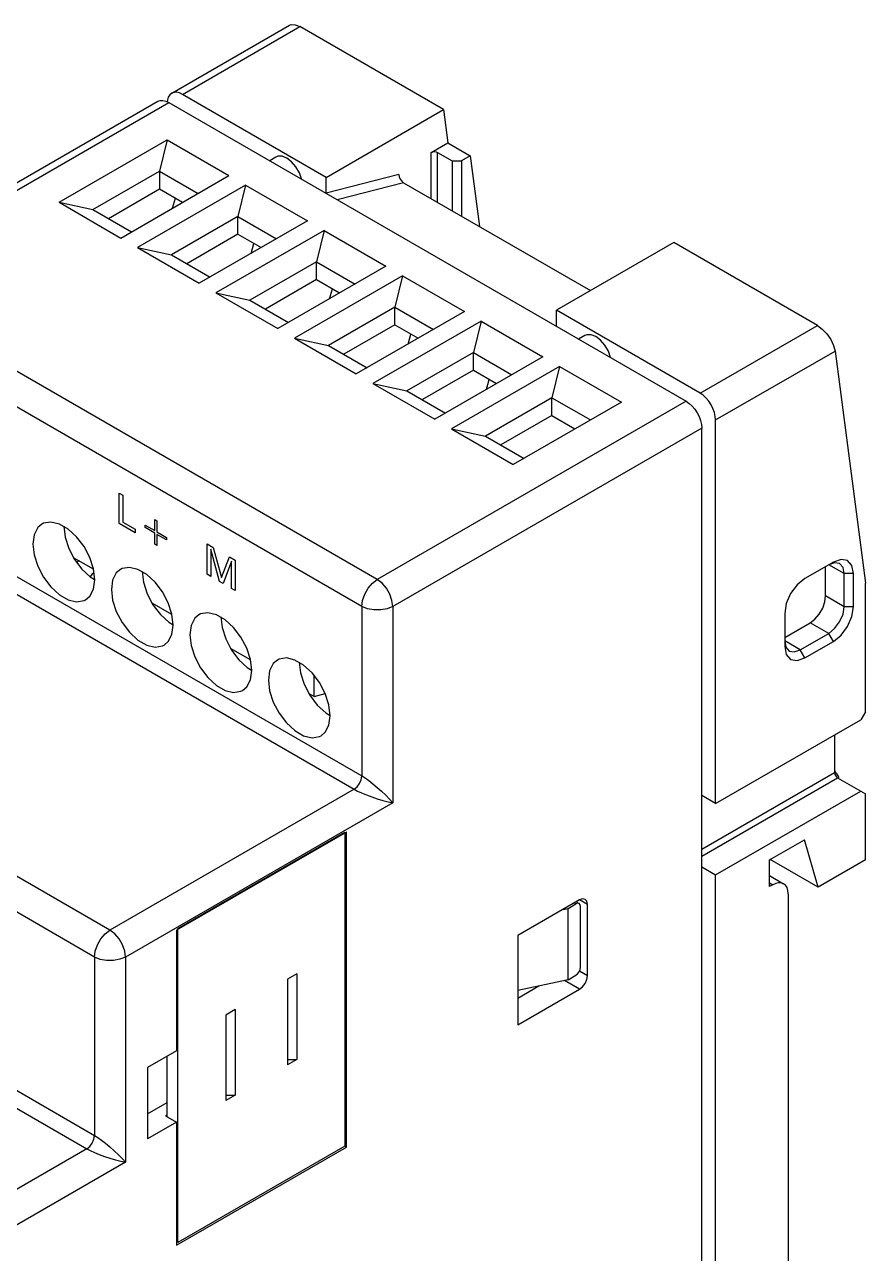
# Model space of a CAD drawing. Extents: x 0 to 420, y 0 to 297.
# Drawn here: x 185.5 to 223.9, y 154.9 to 211.1 of the extents above; entities that cross this region are included whole.
import ezdxf

# ---------------------------------------------------------------- set-up
doc = ezdxf.new("R2010")
doc.units = 0
doc.header["$LTSCALE"] = 23.1
doc.layers.get('0').update_dxf_attribs({"linetype": 'CONTINUOUS'})
doc.layers.add('40000_ISO', color=7, linetype='CONTINUOUS')

msp = doc.modelspace()

# ---------------------------------------------------------------- linework, layer by layer
at = {"color": 7, "linetype": 'CONTINUOUS'}
msp.add_line((192.479, 155.393), (192.408, 155.433), dxfattribs=at)
at = {"layer": '40000_ISO', "color": 7, "linetype": 'CONTINUOUS'}
for p, q in [((192.191, 207.983), (197.589, 211.1)), ((192.691, 207.934), (198.059, 211.033)), ((197.588, 211.099), (197.664, 211.129)), ((197.664, 211.129), (197.846, 211.122)), ((197.846, 211.122), (198.059, 211.033)), ((204.635, 207.237), (198.059, 211.033)), ((177.412, 199.451), (191.554, 207.616)), ((177.912, 199.402), (192.054, 207.566)), ((191.554, 207.616), (191.661, 207.656)), ((191.661, 207.656), (191.784, 207.661)), ((191.784, 207.661), (191.916, 207.63)), ((191.916, 207.63), (192.054, 207.566)), ((191.997, 207.677), (191.99, 207.596)), ((192.037, 207.807), (191.997, 207.677)), ((192.103, 207.91), (192.037, 207.807)), ((192.054, 207.566), (215.742, 193.89)), ((192.191, 207.983), (192.103, 207.91)), ((192.298, 208.023), (192.191, 207.983)), ((192.42, 208.028), (192.298, 208.023)), ((192.553, 207.998), (192.42, 208.028)), ((192.691, 207.934), (192.553, 207.998)), ((199.267, 204.137), (192.691, 207.934)), ((199.267, 204.137), (204.635, 207.237)), ((204.635, 207.237), (204.834, 205.718)), ((187.034, 202.994), (191.984, 205.852)), ((191.984, 205.852), (191.63, 204.423)), ((191.984, 205.852), (194.812, 204.219)), ((204.075, 205.28), (204.834, 205.718)), ((204.075, 205.28), (204.14, 205.305)), ((204.075, 203.157), (204.075, 205.28)), ((204.14, 205.305), (204.217, 205.314)), ((204.217, 205.314), (204.293, 205.305)), ((204.293, 205.305), (204.358, 205.28)), ((204.358, 202.994), (204.358, 205.28)), ((204.358, 205.28), (205.03, 204.892)), ((204.834, 205.718), (205.859, 205.126)), ((196.964, 205.064), (196.676, 204.898)), ((197.048, 205.099), (196.964, 205.064)), ((197.245, 205.101), (197.048, 205.099)), ((197.464, 205.015), (197.245, 205.101)), ((197.682, 204.849), (197.464, 205.015)), ((197.879, 204.619), (197.682, 204.849)), ((205.03, 204.892), (205.03, 202.606)), ((205.03, 204.892), (205.454, 204.892)), ((205.859, 205.126), (205.454, 204.892)), ((205.454, 204.892), (205.454, 202.361)), ((205.859, 205.126), (206.284, 201.882)), ((188.589, 202.668), (191.63, 204.423)), ((189.862, 201.361), (194.812, 204.219)), ((191.63, 204.423), (191.63, 203.606)), ((191.63, 204.423), (193.398, 203.402)), ((198.036, 204.348), (197.879, 204.619)), ((198.136, 204.063), (198.036, 204.348)), ((202.59, 204.269), (199.267, 203.412)), ((202.59, 204.269), (202.607, 204.161)), ((202.607, 204.161), (202.653, 204.052)), ((189.297, 202.259), (191.63, 203.606)), ((195.576, 203.778), (190.626, 200.92)), ((191.63, 203.606), (192.691, 202.994)), ((195.576, 203.778), (195.222, 202.349)), ((195.576, 203.778), (198.404, 202.145)), ((198.137, 204.055), (198.136, 204.063)), ((199.267, 203.412), (199.267, 204.137)), ((202.802, 203.892), (199.772, 203.111)), ((202.653, 204.052), (202.722, 203.957)), ((202.722, 203.957), (202.802, 203.892)), ((202.802, 203.892), (211.358, 198.953)), ((192.234, 202.731), (192.361, 203.184)), ((187.034, 202.994), (189.862, 201.361)), ((187.034, 202.994), (188.589, 202.668)), ((188.589, 202.668), (190.357, 201.647)), ((195.222, 202.349), (192.182, 200.594)), ((198.404, 202.145), (193.454, 199.287)), ((195.222, 201.533), (195.222, 202.349)), ((195.222, 202.349), (196.99, 201.329)), ((195.222, 201.533), (192.889, 200.185)), ((199.168, 201.704), (194.218, 198.846)), ((195.222, 201.533), (196.283, 200.92)), ((199.168, 201.704), (198.814, 200.275)), ((199.168, 201.704), (201.996, 200.071)), ((190.626, 200.92), (193.454, 199.287)), ((190.626, 200.92), (192.182, 200.594)), ((195.826, 200.657), (195.953, 201.11)), ((215.171, 201.154), (209.803, 198.054)), ((221.747, 197.357), (215.171, 201.154)), ((192.182, 200.594), (193.949, 199.573)), ((198.814, 200.275), (195.774, 198.52)), ((198.814, 199.459), (198.814, 200.275)), ((198.814, 200.275), (200.582, 199.255)), ((201.996, 200.071), (197.047, 197.213)), ((201.6, 185.726), (177.912, 199.402)), ((198.814, 199.459), (196.481, 198.112)), ((202.76, 199.63), (197.81, 196.773)), ((198.814, 199.459), (199.875, 198.846)), ((202.76, 199.63), (202.406, 198.201)), ((202.76, 199.63), (205.588, 197.997)), ((194.218, 198.846), (197.047, 197.213)), ((194.218, 198.846), (195.774, 198.52)), ((195.774, 198.52), (197.541, 197.499)), ((199.418, 198.583), (199.546, 199.037)), ((200.893, 184.501), (177.205, 198.177)), ((202.406, 198.201), (199.366, 196.446)), ((205.588, 197.997), (200.639, 195.14)), ((202.406, 197.385), (202.406, 198.201)), ((202.406, 198.201), (204.174, 197.181)), ((209.803, 197.329), (209.803, 198.054)), ((216.379, 194.258), (209.803, 198.054)), ((206.352, 197.556), (201.402, 194.699)), ((206.352, 197.556), (205.999, 196.128)), ((206.352, 197.556), (209.181, 195.923)), ((202.406, 197.385), (200.073, 196.038)), ((202.406, 197.385), (203.467, 196.773)), ((203.01, 196.509), (203.138, 196.963)), ((211.106, 196.9), (210.818, 196.733)), ((211.19, 196.934), (211.106, 196.899)), ((211.387, 196.936), (211.19, 196.934)), ((211.606, 196.85), (211.387, 196.936)), ((211.824, 196.684), (211.606, 196.85)), ((216.379, 194.258), (221.747, 197.357)), ((221.747, 197.357), (221.969, 197.195)), ((221.969, 197.195), (222.18, 196.974)), ((222.18, 196.974), (222.359, 196.716)), ((197.81, 196.773), (199.366, 196.446)), ((197.81, 196.773), (200.639, 195.14)), ((199.366, 196.446), (201.134, 195.425)), ((212.022, 196.454), (211.824, 196.684)), ((212.178, 196.183), (212.022, 196.454)), ((222.359, 196.716), (222.488, 196.446)), ((222.488, 196.446), (222.554, 196.19)), ((205.999, 196.128), (202.958, 194.372)), ((209.181, 195.923), (204.231, 193.066)), ((205.999, 195.311), (205.999, 196.128)), ((205.999, 196.128), (207.766, 195.107)), ((212.278, 195.898), (212.178, 196.183)), ((212.279, 195.89), (212.278, 195.898)), ((217.086, 193.033), (222.554, 196.19)), ((222.554, 196.19), (223.945, 185.562)), ((205.999, 195.311), (203.665, 193.964)), ((209.944, 195.483), (204.994, 192.625)), ((205.999, 195.311), (207.059, 194.699)), ((209.944, 195.483), (209.591, 194.054)), ((209.944, 195.483), (212.773, 193.85)), ((201.402, 194.699), (202.958, 194.372)), ((201.402, 194.699), (204.231, 193.066)), ((206.603, 194.435), (206.73, 194.889)), ((202.958, 194.372), (204.726, 193.351)), ((209.591, 194.054), (206.55, 192.298)), ((209.591, 193.237), (209.591, 194.054)), ((209.591, 194.054), (211.358, 193.033)), ((216.517, 194.162), (216.379, 194.258)), ((216.649, 194.039), (216.517, 194.162)), ((216.772, 193.893), (216.649, 194.039)), ((215.742, 193.89), (201.6, 185.726)), ((212.773, 193.85), (207.823, 190.992)), ((215.742, 193.89), (215.88, 193.795)), ((215.88, 193.795), (216.013, 193.672)), ((216.013, 193.672), (216.135, 193.526)), ((216.135, 193.526), (216.242, 193.363)), ((216.879, 193.73), (216.772, 193.893)), ((216.967, 193.556), (216.879, 193.73)), ((217.032, 193.377), (216.967, 193.556)), ((209.591, 193.237), (207.257, 191.89)), ((209.591, 193.237), (210.651, 192.625)), ((216.242, 193.363), (216.33, 193.188)), ((216.33, 193.188), (216.396, 193.009)), ((216.396, 193.009), (216.436, 192.833)), ((217.072, 193.2), (217.032, 193.377)), ((217.086, 193.033), (217.072, 193.2)), ((217.086, 175.478), (217.086, 193.033)), ((216.45, 192.666), (202.308, 184.501)), ((204.994, 192.625), (206.55, 192.298)), ((204.994, 192.625), (207.823, 190.992)), ((216.436, 192.833), (216.45, 192.666)), ((216.45, 120.813), (216.45, 192.666)), ((206.55, 192.298), (208.318, 191.278)), ((177.205, 190.42), (200.893, 176.744)), ((176.852, 189.808), (200.54, 176.132)), ((189.792, 188.297), (189.792, 189.685)), ((189.792, 189.685), (189.956, 189.59)), ((189.956, 189.59), (189.956, 188.36)), ((191.414, 187.975), (191.414, 188.479)), ((191.414, 188.479), (191.516, 188.42)), ((191.516, 188.42), (191.516, 187.916)), ((186.063, 188.107), (185.896, 187.781)), ((186.254, 188.27), (186.063, 188.107)), ((186.327, 188.307), (186.254, 188.27)), ((186.666, 188.362), (186.327, 188.307)), ((187.052, 188.27), (186.666, 188.362)), ((187.454, 188.038), (187.052, 188.27)), ((187.253, 188.171), (187.31, 187.678)), ((187.841, 187.684), (187.454, 188.038)), ((190.523, 187.875), (189.792, 188.297)), ((189.956, 188.36), (190.523, 188.032)), ((190.523, 188.032), (190.523, 187.875)), ((190.977, 188.109), (190.977, 188.227)), ((190.977, 188.227), (191.414, 187.975)), ((191.414, 187.857), (190.977, 188.109)), ((191.414, 187.352), (191.414, 187.857)), ((191.516, 187.916), (191.953, 187.663)), ((185.896, 187.781), (185.839, 187.354)), ((185.839, 187.354), (185.896, 186.861)), ((187.31, 187.678), (187.478, 187.158)), ((188.179, 187.237), (187.841, 187.684)), ((191.516, 187.293), (191.414, 187.352)), ((191.516, 187.798), (191.516, 187.293)), ((191.953, 187.545), (191.516, 187.798)), ((191.953, 187.663), (191.953, 187.545)), ((193.822, 185.97), (193.822, 187.358)), ((193.822, 187.358), (194.089, 187.204)), ((185.896, 186.861), (186.063, 186.342)), ((187.478, 187.158), (187.741, 186.655)), ((188.611, 186.203), (187.704, 186.727)), ((188.443, 186.734), (188.179, 187.237)), ((188.61, 186.214), (188.443, 186.734)), ((193.987, 187.118), (193.987, 185.875)), ((194.383, 185.647), (193.987, 187.118)), ((194.089, 187.204), (194.466, 185.825)), ((194.466, 185.825), (194.832, 186.776)), ((194.832, 186.776), (195.098, 186.622)), ((186.063, 186.342), (186.327, 185.838)), ((187.741, 186.655), (188.08, 186.208)), ((187.953, 186.583), (187.844, 186.519)), ((188.08, 186.208), (188.466, 185.854)), ((188.667, 185.721), (188.61, 186.214)), ((189.846, 186.196), (189.656, 186.034)), ((189.919, 186.233), (189.846, 186.196)), ((190.258, 186.289), (189.919, 186.233)), ((190.644, 186.196), (190.258, 186.289)), ((191.047, 185.964), (190.644, 186.196)), ((194.934, 186.573), (194.548, 185.551)), ((194.934, 185.329), (194.934, 186.573)), ((195.098, 186.622), (195.098, 185.234)), ((222.478, 186.532), (221.169, 185.776)), ((222.124, 184.98), (222.124, 186.328)), ((222.973, 186.001), (222.265, 186.409)), ((222.536, 186.503), (222.265, 186.409)), ((222.829, 186.654), (222.478, 186.532)), ((222.765, 186.459), (222.536, 186.503)), ((222.919, 186.282), (222.765, 186.459)), ((223.128, 186.596), (222.829, 186.654)), ((222.973, 186.001), (222.919, 186.282)), ((223.327, 186.367), (223.128, 186.596)), ((223.397, 186.001), (223.327, 186.367)), ((186.327, 185.838), (186.666, 185.392)), ((188.535, 185.957), (188.462, 185.858)), ((188.466, 185.854), (188.665, 185.739)), ((188.633, 186.036), (188.535, 185.957)), ((188.61, 185.294), (188.667, 185.721)), ((189.488, 185.707), (189.431, 185.28)), ((189.656, 186.034), (189.488, 185.707)), ((190.845, 186.097), (190.903, 185.604)), ((190.903, 185.604), (191.07, 185.084)), ((191.433, 185.61), (191.047, 185.964)), ((191.771, 185.163), (191.433, 185.61)), ((193.987, 185.875), (193.822, 185.97)), ((194.548, 185.551), (194.383, 185.647)), ((201.384, 185.562), (201.6, 185.726)), ((201.819, 185.559), (201.6, 185.726)), ((221.169, 185.776), (220.818, 185.492)), ((222.973, 184.49), (222.973, 186.001)), ((223.397, 186.001), (222.973, 186.001)), ((223.397, 184.49), (223.397, 186.001)), ((186.666, 185.392), (187.052, 185.038)), ((187.052, 185.038), (187.454, 184.805)), ((188.443, 184.968), (188.61, 185.294)), ((189.431, 185.28), (189.488, 184.787)), ((191.07, 185.084), (191.333, 184.581)), ((192.035, 184.66), (191.771, 185.163)), ((195.098, 185.234), (194.934, 185.329)), ((200.928, 184.774), (201.029, 185.061)), ((201.029, 185.061), (201.186, 185.332)), ((201.186, 185.332), (201.384, 185.562)), ((202.016, 185.33), (201.819, 185.559)), ((202.172, 185.059), (202.016, 185.33)), ((202.273, 184.773), (202.172, 185.059)), ((220.519, 185.09), (220.32, 184.631)), ((220.818, 185.492), (220.519, 185.09)), ((223.945, 179.683), (223.945, 185.562)), ((187.454, 184.805), (187.841, 184.713)), ((187.841, 184.713), (188.179, 184.769)), ((188.179, 184.769), (188.253, 184.806)), ((188.253, 184.806), (188.443, 184.968)), ((189.488, 184.787), (189.656, 184.268)), ((192.204, 184.129), (191.296, 184.653)), ((191.333, 184.581), (191.672, 184.134)), ((192.202, 184.141), (192.035, 184.66)), ((200.893, 184.501), (200.928, 184.774)), ((200.893, 184.501), (200.893, 176.744)), ((201.147, 184.394), (200.893, 184.501)), ((202.308, 184.501), (202.057, 184.395)), ((202.308, 184.501), (202.273, 184.773)), ((202.308, 184.501), (202.308, 175.519)), ((220.32, 184.631), (220.25, 184.184)), ((221.989, 184.422), (222.089, 184.708)), ((222.089, 184.708), (222.124, 184.98)), ((222.973, 184.49), (222.124, 184.98)), ((222.919, 184.147), (222.973, 184.49)), ((223.397, 184.49), (222.973, 184.49)), ((223.327, 184.044), (223.397, 184.49)), ((189.656, 184.268), (189.919, 183.764)), ((191.672, 184.134), (192.058, 183.78)), ((192.259, 183.647), (192.202, 184.141)), ((193.248, 183.96), (193.08, 183.634)), ((193.438, 184.122), (193.248, 183.96)), ((193.511, 184.159), (193.438, 184.122)), ((193.85, 184.215), (193.511, 184.159)), ((194.236, 184.123), (193.85, 184.215)), ((194.639, 183.89), (194.236, 184.123)), ((194.437, 184.023), (194.495, 183.53)), ((201.446, 184.339), (201.147, 184.394)), ((201.759, 184.339), (201.446, 184.339)), ((202.057, 184.395), (201.759, 184.339)), ((220.25, 184.184), (220.25, 182.674)), ((221.417, 183.756), (221.635, 183.922)), ((221.635, 183.922), (221.833, 184.151)), ((221.833, 184.151), (221.989, 184.422)), ((222.765, 183.793), (222.919, 184.147)), ((223.128, 183.584), (223.327, 184.044)), ((189.367, 169.681), (165.679, 183.357)), ((189.919, 183.764), (190.258, 183.318)), ((192.058, 183.78), (192.257, 183.665)), ((192.202, 183.22), (192.259, 183.647)), ((193.08, 183.634), (193.023, 183.207)), ((194.495, 183.53), (194.662, 183.011)), ((195.025, 183.536), (194.639, 183.89)), ((195.363, 183.089), (195.025, 183.536)), ((220.25, 183.082), (221.417, 183.756)), ((222.265, 183.266), (221.417, 183.756)), ((222.265, 183.266), (222.536, 183.484)), ((222.536, 183.484), (222.765, 183.793)), ((222.829, 183.182), (223.128, 183.584)), ((190.258, 183.318), (190.644, 182.964)), ((190.644, 182.964), (191.047, 182.731)), ((191.845, 182.732), (192.035, 182.894)), ((192.035, 182.894), (192.202, 183.22)), ((193.023, 183.207), (193.08, 182.713)), ((194.662, 183.011), (194.925, 182.507)), ((195.627, 182.586), (195.363, 183.089)), ((220.25, 182.919), (220.304, 182.637)), ((220.957, 182.51), (220.25, 182.919)), ((220.957, 182.51), (222.265, 183.266)), ((221.169, 182.143), (222.478, 182.898)), ((222.478, 182.898), (222.265, 183.266)), ((222.478, 182.898), (222.829, 183.182)), ((191.047, 182.731), (191.433, 182.639)), ((191.433, 182.639), (191.771, 182.695)), ((191.771, 182.695), (191.845, 182.732)), ((193.08, 182.713), (193.248, 182.194)), ((195.796, 182.055), (194.888, 182.579)), ((194.925, 182.507), (195.264, 182.06)), ((195.794, 182.067), (195.627, 182.586)), ((220.25, 182.674), (220.32, 182.308)), ((220.304, 182.637), (220.457, 182.461)), ((220.32, 182.308), (220.519, 182.079)), ((220.457, 182.461), (220.687, 182.416)), ((220.687, 182.416), (220.957, 182.51)), ((221.169, 182.143), (220.957, 182.51)), ((188.66, 168.457), (164.972, 182.133)), ((193.248, 182.194), (193.511, 181.691)), ((193.511, 181.691), (193.85, 181.244)), ((195.264, 182.06), (195.65, 181.706)), ((195.65, 181.706), (195.85, 181.591)), ((195.852, 181.574), (195.794, 182.067)), ((196.84, 181.886), (196.673, 181.56)), ((197.03, 182.048), (196.84, 181.886)), ((197.103, 182.085), (197.03, 182.048)), ((197.442, 182.141), (197.103, 182.085)), ((197.828, 182.049), (197.442, 182.141)), ((198.231, 181.816), (197.828, 182.049)), ((198.029, 181.949), (198.087, 181.456)), ((198.617, 181.462), (198.231, 181.816)), ((220.519, 182.079), (220.818, 182.021)), ((220.818, 182.021), (221.169, 182.143)), ((193.85, 181.244), (194.236, 180.89)), ((195.627, 180.82), (195.794, 181.147)), ((195.794, 181.147), (195.852, 181.574)), ((196.673, 181.56), (196.615, 181.133)), ((196.615, 181.133), (196.673, 180.64)), ((198.087, 181.456), (198.254, 180.937)), ((198.956, 181.016), (198.617, 181.462)), ((198.708, 180.373), (198.708, 181.342)), ((194.236, 180.89), (194.639, 180.657)), ((194.639, 180.657), (195.025, 180.565)), ((195.025, 180.565), (195.363, 180.621)), ((195.363, 180.621), (195.437, 180.658)), ((195.437, 180.658), (195.627, 180.82)), ((196.673, 180.64), (196.84, 180.12)), ((198.254, 180.937), (198.518, 180.433)), ((199.219, 180.512), (198.956, 181.016)), ((196.84, 180.12), (197.103, 179.617)), ((198.708, 180.373), (198.48, 180.505)), ((198.518, 180.433), (198.856, 179.986)), ((198.708, 180.373), (199.22, 180.51)), ((198.856, 179.986), (199.242, 179.632)), ((199.386, 179.993), (199.219, 180.512)), ((199.444, 179.5), (199.386, 179.993)), ((197.103, 179.617), (197.442, 179.17)), ((199.242, 179.632), (199.442, 179.517)), ((199.386, 179.073), (199.444, 179.5)), ((223.945, 179.683), (223.733, 179.316)), ((197.442, 179.17), (197.828, 178.816)), ((199.219, 178.746), (199.386, 179.073)), ((217.086, 175.478), (223.733, 179.316)), ((197.828, 178.816), (198.231, 178.584)), ((198.231, 178.584), (198.617, 178.492)), ((198.617, 178.492), (198.956, 178.547)), ((198.956, 178.547), (199.029, 178.584)), ((199.029, 178.584), (199.219, 178.746)), ((222.531, 178.622), (222.531, 176.907)), ((200.866, 176.572), (200.893, 176.744)), ((200.893, 176.744), (201.04, 176.652)), ((201.04, 176.652), (201.212, 176.53)), ((216.45, 173.396), (222.531, 176.907)), ((216.45, 173.07), (222.672, 176.662)), ((222.531, 176.907), (222.55, 176.814)), ((222.563, 176.947), (222.539, 177.028)), ((222.55, 176.814), (222.601, 176.725)), ((222.601, 176.866), (222.563, 176.947)), ((222.601, 176.866), (222.726, 176.675)), ((222.601, 176.725), (222.672, 176.662)), ((222.672, 176.662), (223.945, 175.927)), ((200.54, 176.132), (189.367, 169.681)), ((200.54, 176.132), (200.675, 176.241)), ((200.54, 176.132), (200.692, 176.051)), ((200.675, 176.241), (200.79, 176.396)), ((200.692, 176.051), (200.884, 175.963)), ((200.79, 176.396), (200.866, 176.572)), ((201.212, 176.53), (201.401, 176.383)), ((201.401, 176.383), (201.597, 176.219)), ((201.597, 176.219), (201.794, 176.043)), ((201.794, 176.043), (201.986, 175.86)), ((217.086, 172.212), (223.733, 176.05)), ((202.308, 175.519), (190.075, 168.457)), ((200.884, 175.963), (201.106, 175.872)), ((201.106, 175.872), (201.347, 175.784)), ((201.347, 175.784), (201.597, 175.702)), ((201.597, 175.702), (201.852, 175.627)), ((201.852, 175.627), (202.101, 175.564)), ((201.986, 175.86), (202.166, 175.676)), ((202.101, 175.564), (202.308, 175.519)), ((202.166, 175.676), (202.308, 175.519)), ((217.086, 175.478), (216.45, 175.846)), ((223.945, 172.906), (223.945, 175.927)), ((200.186, 174.172), (192.408, 169.681)), ((192.479, 169.763), (200.115, 174.172)), ((200.115, 174.172), (200.115, 159.802)), ((200.186, 159.761), (200.186, 174.172)), ((219.561, 172.906), (221.152, 173.825)), ((221.78, 171.657), (221.152, 173.825)), ((219.561, 171.682), (219.561, 172.906)), ((221.78, 171.657), (219.588, 172.922)), ((223.945, 172.906), (221.78, 171.657)), ((216.45, 172.58), (217.086, 172.212)), ((217.086, 141.185), (217.086, 172.212)), ((219.561, 172.183), (220.202, 171.813)), ((219.561, 171.845), (219.702, 171.763)), ((219.702, 171.763), (219.561, 171.682)), ((219.84, 171.827), (219.702, 171.763)), ((219.973, 171.857), (219.84, 171.827)), ((220.095, 171.852), (219.973, 171.857)), ((220.202, 171.813), (220.095, 171.852)), ((220.29, 171.74), (220.202, 171.813)), ((220.356, 171.636), (220.29, 171.74)), ((220.396, 171.506), (220.356, 171.636)), ((210.863, 171.069), (208.035, 169.436)), ((210.784, 170.931), (210.704, 170.977)), ((210.999, 171.116), (210.863, 171.069)), ((211.217, 170.865), (210.863, 171.069)), ((211.113, 171.094), (210.999, 171.116)), ((211.19, 171.006), (211.113, 171.094)), ((211.217, 170.865), (211.19, 171.006)), ((220.409, 171.355), (220.396, 171.506)), ((220.409, 171.355), (220.409, 145.553)), ((210.11, 170.634), (210.333, 170.681)), ((210.333, 170.681), (210.687, 170.886)), ((210.333, 167.415), (210.333, 170.681)), ((210.687, 170.886), (210.616, 170.926)), ((210.768, 170.914), (210.687, 170.886)), ((210.837, 170.9), (210.768, 170.914)), ((210.883, 170.847), (210.837, 170.9)), ((210.899, 170.763), (210.883, 170.847)), ((210.899, 167.987), (210.899, 170.763)), ((211.217, 167.599), (211.217, 170.865)), ((188.796, 169.016), (188.953, 169.288)), ((188.953, 169.288), (189.151, 169.517)), ((189.151, 169.517), (189.367, 169.681)), ((189.586, 169.515), (189.367, 169.681)), ((189.783, 169.285), (189.586, 169.515)), ((189.94, 169.015), (189.783, 169.285)), ((192.408, 169.681), (192.408, 164.17)), ((192.479, 155.393), (192.479, 169.763)), ((208.035, 169.436), (208.035, 165.354)), ((188.66, 168.457), (188.695, 168.73)), ((188.695, 168.73), (188.796, 169.016)), ((190.04, 168.729), (189.94, 169.015)), ((190.075, 168.457), (190.04, 168.729)), ((188.66, 168.457), (188.66, 160.292)), ((188.914, 168.35), (188.66, 168.457)), ((189.213, 168.294), (188.914, 168.35)), ((189.527, 168.295), (189.213, 168.294)), ((189.824, 168.351), (189.527, 168.295)), ((190.075, 168.457), (189.824, 168.351)), ((190.075, 168.457), (190.075, 159.067)), ((197.923, 167.681), (197.499, 167.436)), ((197.923, 167.681), (197.923, 163.762)), ((210.333, 167.415), (210.687, 167.62)), ((210.687, 167.62), (210.768, 167.685)), ((210.768, 167.685), (210.837, 167.778)), ((210.837, 167.778), (210.883, 167.884)), ((211.217, 167.599), (210.851, 167.811)), ((210.883, 167.884), (210.899, 167.987)), ((211.19, 167.427), (211.217, 167.599)), ((197.499, 167.436), (197.499, 163.517)), ((210.333, 167.415), (208.035, 166.93)), ((208.035, 166.578), (208.995, 167.133)), ((210.863, 166.987), (210.178, 167.383)), ((210.863, 166.987), (210.999, 167.096)), ((210.999, 167.096), (211.113, 167.251)), ((211.113, 167.251), (211.19, 167.427)), ((208.035, 165.354), (210.863, 166.987)), ((178.124, 166.374), (188.66, 160.292)), ((195.095, 166.048), (194.671, 165.803)), ((195.095, 166.048), (195.095, 162.129)), ((194.671, 165.803), (194.671, 161.884)), ((179.468, 164.782), (188.307, 159.679)), ((192.408, 164.17), (191.082, 163.404)), ((191.984, 161.149), (191.984, 163.925)), ((197.923, 163.762), (197.499, 163.517)), ((197.499, 163.762), (197.923, 163.762)), ((191.082, 163.404), (191.082, 160.138)), ((195.095, 162.129), (194.671, 161.884)), ((194.671, 162.129), (195.095, 162.129)), ((191.082, 161.282), (191.984, 161.802)), ((192.408, 160.904), (191.082, 160.138)), ((191.913, 161.19), (191.984, 161.231)), ((191.913, 161.19), (192.408, 160.904)), ((192.408, 160.904), (192.408, 155.27)), ((188.633, 160.12), (188.66, 160.292)), ((188.66, 160.292), (188.807, 160.2)), ((188.307, 159.679), (188.442, 159.788)), ((188.442, 159.788), (188.557, 159.943)), ((188.557, 159.943), (188.633, 160.12)), ((188.807, 160.2), (188.979, 160.078)), ((188.979, 160.078), (189.168, 159.931)), ((189.168, 159.931), (189.365, 159.766)), ((189.365, 159.766), (189.561, 159.591)), ((192.408, 155.27), (200.186, 159.761)), ((200.115, 159.802), (192.479, 155.393)), ((200.186, 159.761), (200.115, 159.802)), ((188.307, 159.679), (183.357, 156.822)), ((188.307, 159.679), (188.46, 159.598)), ((188.46, 159.598), (188.651, 159.51)), ((188.651, 159.51), (188.873, 159.42)), ((188.873, 159.42), (189.114, 159.332)), ((189.114, 159.332), (189.364, 159.25)), ((189.364, 159.25), (189.619, 159.175)), ((189.561, 159.591), (189.753, 159.407)), ((189.619, 159.175), (189.868, 159.111)), ((189.753, 159.407), (189.933, 159.223)), ((189.933, 159.223), (190.075, 159.067)), ((190.075, 159.067), (184.064, 155.597)), ((189.868, 159.111), (190.075, 159.067))]:
    msp.add_line(p, q, dxfattribs=at)

doc.saveas('drawing.dxf')
